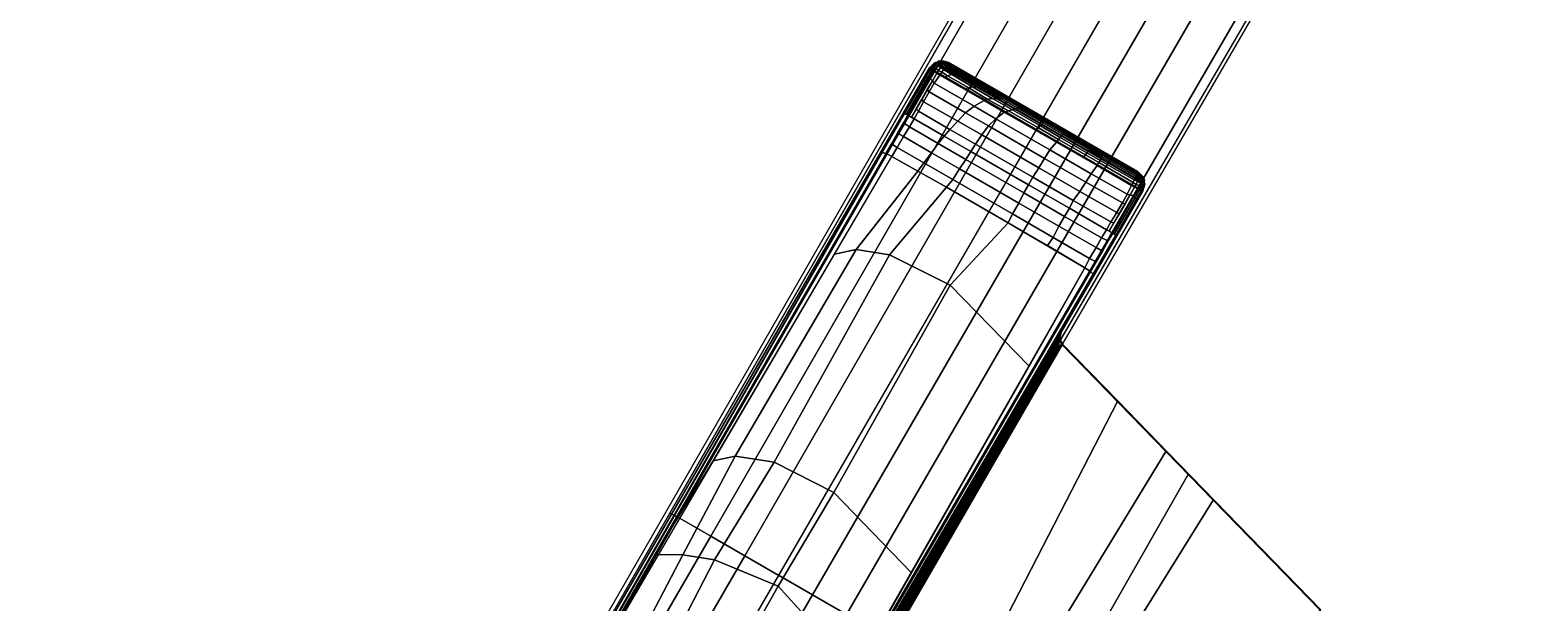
# Model space of a CAD drawing. Header units: inches. Extents: x -1507 to 39677, y -2256 to 26424.
# Drawn here: x 2717.25 to 2726.72, y 1592.14 to 1595.8 of the extents above; entities that cross this region are included whole.
import ezdxf

# ---------------------------------------------------------------- set-up
doc = ezdxf.new("R2010")
doc.units = ezdxf.units.IN
doc.layers.add('table leg', color=7, linetype='Continuous')
doc.layers.add('table top', color=7, linetype='Continuous')

msp = doc.modelspace()

# ---------------------------------------------------------------- linework, layer by layer
at = {"layer": 'table leg'}
for points, invisible_edges in [([(2719.8424, 1590.1723, 122.7413), (2721.3345, 1592.7124, 123.3749), (2724.2741, 1597.8359, 122.918), (2724.2661, 1597.8658, 122.2923)], 1), ([(2725.7147, 1597.0295, 122.2923), (2725.6848, 1597.0215, 122.918), (2722.7175, 1591.9139, 123.3749), (2721.2637, 1589.3517, 122.7413)], 4), ([(2719.862, 1590.1466, 123.5952), (2721.3345, 1592.7124, 123.3749), (2719.8424, 1590.1723, 122.7413), (2719.6114, 1589.704, 123.7173)], 6)]:
    msp.add_3dface(points, dxfattribs=dict(at, invisible_edges=invisible_edges))
for points in [[(2721.3345, 1592.7124, 123.3749), (2721.3847, 1592.6879, 123.4446), (2724.3311, 1597.808, 122.9894), (2724.2741, 1597.8359, 122.918)], [(2721.5952, 1592.5663, 123.484), (2724.5443, 1597.6849, 123.0233), (2724.3311, 1597.808, 122.9894), (2721.3847, 1592.6879, 123.4446)], [(2721.8119, 1592.4412, 123.5206), (2724.7584, 1597.5613, 123.0476), (2724.5443, 1597.6849, 123.0233), (2721.5952, 1592.5663, 123.484)], [(2724.9816, 1597.4324, 123.0699), (2724.7584, 1597.5613, 123.0476), (2721.8119, 1592.4412, 123.5206), (2722.0289, 1592.3159, 123.5417)], [(2722.0269, 1592.3171, 123.5417), (2722.244, 1592.1918, 123.5206), (2725.2048, 1597.3035, 123.0476), (2724.9816, 1597.4324, 123.0699)], [(2722.4606, 1592.0667, 123.484), (2725.4188, 1597.18, 123.0233), (2725.2048, 1597.3035, 123.0476), (2722.244, 1592.1918, 123.5206)], [(2722.6712, 1591.9451, 123.4446), (2725.6321, 1597.0568, 122.9894), (2725.4188, 1597.18, 123.0233), (2722.4606, 1592.0667, 123.484)], [(2725.6848, 1597.0215, 122.918), (2725.6321, 1597.0568, 122.9894), (2722.6712, 1591.9451, 123.4446), (2722.7175, 1591.9139, 123.3749)], [(2719.9294, 1590.1217, 123.6709), (2721.3847, 1592.6879, 123.4446), (2721.3345, 1592.7124, 123.3749), (2719.862, 1590.1466, 123.5952)], [(2720.1194, 1590.012, 123.7535), (2721.5952, 1592.5663, 123.484), (2721.3847, 1592.6879, 123.4446), (2719.9294, 1590.1217, 123.6709)], [(2720.336, 1589.887, 123.7902), (2721.8119, 1592.4412, 123.5206), (2721.5952, 1592.5663, 123.484), (2720.1194, 1590.012, 123.7535)], [(2722.0289, 1592.3159, 123.5417), (2721.8119, 1592.4412, 123.5206), (2720.336, 1589.887, 123.7902), (2720.5531, 1589.7616, 123.8113)], [(2720.5528, 1589.7618, 123.8113), (2720.7698, 1589.6365, 123.7902), (2722.244, 1592.1918, 123.5206), (2722.0269, 1592.3171, 123.5417)], [(2720.9864, 1589.5114, 123.7535), (2722.4606, 1592.0667, 123.484), (2722.244, 1592.1918, 123.5206), (2720.7698, 1589.6365, 123.7902)]]:
    msp.add_3dface(points, dxfattribs=at)
at = {"layer": 'table top', "invisible_edges": 15}
for points in [[(2713.6029, 1607.1943, 19.324), (2718.3857, 1607.1346, 19.324), (2718.3857, 1565.374, 19.324), (2713.6029, 1565.3143, 19.324)], [(2718.3819, 1565.374, 20.5), (2718.3829, 1607.1347, 20.5), (2713.6029, 1607.1943, 20.5), (2713.6029, 1565.3143, 20.5)], [(2723.166, 1565.5532, 20.5), (2723.1658, 1606.9554, 20.5), (2718.3829, 1607.1347, 20.5), (2718.3819, 1565.374, 20.5)], [(2718.3857, 1607.1346, 19.324), (2723.1653, 1606.9553, 19.324), (2723.1661, 1565.5532, 19.324), (2718.3835, 1565.374, 19.324)], [(2727.9401, 1565.8517, 19.324), (2723.1661, 1565.5532, 19.324), (2723.1653, 1606.9553, 19.324), (2727.9401, 1606.6569, 19.324)], [(2727.9401, 1565.8517, 20.5), (2727.9401, 1606.6569, 20.5), (2723.1658, 1606.9554, 20.5), (2723.166, 1565.5532, 20.5)]]:
    msp.add_3dface(points, dxfattribs=at)
at = {"layer": 'table top'}
for points in [[(2722.9898, 1595.5545, 147.1256), (2723.0207, 1595.5862, 147.1256), (2723.0242, 1595.5786, 146.7339), (2722.9874, 1595.5394, 146.8095)], [(2722.9926, 1595.5443, 146.6963), (2722.9874, 1595.5394, 146.8095), (2723.0242, 1595.5786, 146.7339), (2722.9926, 1595.5443, 146.6963)], [(2723.0207, 1595.5862, 147.1256), (2722.9898, 1595.5545, 147.1256), (2724.3494, 1594.7695, 147.1256), (2724.3615, 1594.8121, 147.1256)], [(2723.0029, 1595.5555, 146.7086), (2723.0309, 1595.5799, 146.6809), (2723.0234, 1595.5692, 146.6736), (2722.997, 1595.5492, 146.7016)], [(2723.0092, 1595.5624, 146.7161), (2723.0386, 1595.5899, 146.6912), (2723.0309, 1595.5799, 146.6809), (2723.0029, 1595.5555, 146.7086)], [(2723.0155, 1595.5693, 146.7236), (2723.0443, 1595.5967, 146.7011), (2723.0386, 1595.5899, 146.6912), (2723.0092, 1595.5624, 146.7161)], [(2723.0242, 1595.5786, 146.7339), (2723.0755, 1595.5914, 146.7041), (2723.0443, 1595.5967, 146.7011), (2723.0155, 1595.5693, 146.7236)], [(2723.0155, 1595.5693, 146.7236), (2723.0155, 1595.5693, 146.7236), (2723.0443, 1595.5967, 146.7011)], [(2724.3615, 1594.8121, 147.1256), (2724.3474, 1594.8629, 147.1256), (2723.0717, 1595.5994, 147.1256), (2723.0207, 1595.5862, 147.1256)], [(2723.0242, 1595.5786, 146.7339), (2723.0207, 1595.5862, 147.1256), (2723.0717, 1595.5994, 147.1256), (2723.0755, 1595.5914, 146.7041)], [(2723.0309, 1595.5799, 146.6809), (2723.0471, 1595.5797, 146.6592), (2723.0383, 1595.5675, 146.6489), (2723.0234, 1595.5692, 146.6736)], [(2723.0309, 1595.5803, 146.73), (2723.0242, 1595.5786, 146.7339), (2723.0481, 1595.5846, 146.72)], [(2723.0386, 1595.5899, 146.6912), (2723.0533, 1595.5874, 146.6688), (2723.0471, 1595.5797, 146.6592), (2723.0309, 1595.5799, 146.6809)], [(2723.0471, 1595.5797, 146.6592), (2723.0675, 1595.5679, 146.6461), (2723.0586, 1595.5558, 146.6358), (2723.0383, 1595.5675, 146.6489)], [(2723.0443, 1595.5967, 146.7011), (2723.0588, 1595.5936, 146.6798), (2723.0533, 1595.5874, 146.6688), (2723.0386, 1595.5899, 146.6912)], [(2723.0755, 1595.5914, 146.7041), (2723.0755, 1595.5914, 146.7041), (2723.0647, 1595.5992, 146.6948), (2723.0443, 1595.5967, 146.7011)], [(2723.0443, 1595.5967, 146.7011), (2723.0443, 1595.5967, 146.7011), (2723.0621, 1595.5969, 146.6875), (2723.0647, 1595.5992, 146.6948)], [(2723.0443, 1595.5967, 146.7011), (2723.0443, 1595.5967, 146.7011), (2723.0588, 1595.5936, 146.6798), (2723.0621, 1595.5969, 146.6875)], [(2723.0533, 1595.5874, 146.6688), (2723.0737, 1595.5756, 146.6557), (2723.0675, 1595.5679, 146.6461), (2723.0471, 1595.5797, 146.6592)], [(2723.0588, 1595.5936, 146.6798), (2723.0792, 1595.5818, 146.6667), (2723.0737, 1595.5756, 146.6557), (2723.0533, 1595.5874, 146.6688)], [(2723.0621, 1595.5969, 146.6875), (2723.0824, 1595.5851, 146.6744), (2723.0792, 1595.5818, 146.6667), (2723.0588, 1595.5936, 146.6798)], [(2723.085, 1595.5872, 146.6819), (2723.0824, 1595.5851, 146.6744), (2723.0621, 1595.5969, 146.6875), (2723.0632, 1595.5978, 146.6905)], [(2723.0647, 1595.5992, 146.6948), (2723.0877, 1595.5893, 146.6904), (2723.085, 1595.5872, 146.6819), (2723.0632, 1595.5978, 146.6905)], [(2723.0877, 1595.5893, 146.6904), (2723.0647, 1595.5992, 146.6948), (2723.0755, 1595.5914, 146.7041), (2723.0941, 1595.5914, 146.7041)], [(2723.0737, 1595.5756, 146.6557), (2723.0945, 1595.5643, 146.6437), (2723.0883, 1595.5566, 146.634), (2723.0675, 1595.5679, 146.6461)], [(2723.0918, 1595.5935, 147.1256), (2723.0941, 1595.5914, 146.7041), (2723.0755, 1595.5914, 146.7041), (2723.0717, 1595.5994, 147.1256)], [(2724.3474, 1594.8629, 147.1256), (2724.3165, 1594.8924, 147.1256), (2723.1127, 1595.5874, 147.1256), (2723.0717, 1595.5994, 147.1256)], [(2723.0792, 1595.5818, 146.6667), (2723.1, 1595.5706, 146.6547), (2723.0945, 1595.5643, 146.6437), (2723.0737, 1595.5756, 146.6557)], [(2723.0824, 1595.5851, 146.6744), (2723.1046, 1595.5749, 146.666), (2723.1, 1595.5706, 146.6547), (2723.0792, 1595.5818, 146.6667)], [(2723.085, 1595.5872, 146.6819), (2723.1074, 1595.5771, 146.6748), (2723.1046, 1595.5749, 146.666), (2723.0824, 1595.5851, 146.6744)], [(2723.0877, 1595.5893, 146.6904), (2723.1104, 1595.5787, 146.6868), (2723.1074, 1595.5771, 146.6748), (2723.085, 1595.5872, 146.6819)], [(2723.0941, 1595.5914, 146.7041), (2723.1128, 1595.5788, 146.7001), (2723.1104, 1595.5787, 146.6868), (2723.0877, 1595.5893, 146.6904)], [(2723.0941, 1595.5914, 146.7041), (2723.0918, 1595.5935, 147.1256), (2723.1127, 1595.5874, 147.1256), (2723.1128, 1595.5788, 146.7001)], [(2723.2177, 1595.5085, 146.6477), (2723.2056, 1595.5081, 146.6375), (2723.1, 1595.5706, 146.6547), (2723.1046, 1595.5749, 146.666)], [(2723.2215, 1595.5104, 146.6564), (2723.2177, 1595.5085, 146.6477), (2723.1046, 1595.5749, 146.666), (2723.1074, 1595.5771, 146.6748)], [(2723.229, 1595.5098, 146.6682), (2723.2215, 1595.5104, 146.6564), (2723.1074, 1595.5771, 146.6748), (2723.1104, 1595.5787, 146.6868)], [(2723.2275, 1595.5122, 146.682), (2723.229, 1595.5098, 146.6682), (2723.1104, 1595.5787, 146.6868), (2723.1128, 1595.5788, 146.7001)], [(2724.3165, 1594.8924, 147.1256), (2724.309, 1594.8882, 146.7001), (2723.1128, 1595.5788, 146.7001), (2723.1127, 1595.5874, 147.1256)], [(2723.1128, 1595.5788, 146.7001), (2723.2261, 1595.5134, 146.7001), (2723.2275, 1595.5122, 146.682), (2723.1128, 1595.5788, 146.7001)], [(2722.9898, 1595.5545, 147.1256), (2718.9491, 1588.5559, 147.1256), (2720.3088, 1587.7709, 147.1256), (2724.3494, 1594.7695, 147.1256)], [(2719.3601, 1589.2678, 147.1256), (2722.9898, 1595.5545, 147.1256), (2722.9874, 1595.5394, 146.8095), (2719.5775, 1589.5871, 146.3069)], [(2722.8168, 1595.2415, 146.7844), (2722.9586, 1595.4891, 146.8053), (2722.9629, 1595.4927, 146.6911), (2722.8306, 1595.2638, 146.693)], [(2722.8306, 1595.2638, 146.693), (2722.9629, 1595.4927, 146.6911), (2722.9762, 1595.4902, 146.6606), (2722.8418, 1595.2576, 146.6622)], [(2722.8418, 1595.2576, 146.6622), (2722.9762, 1595.4902, 146.6606), (2722.9887, 1595.4903, 146.6349), (2722.8513, 1595.2523, 146.6362)], [(2722.8513, 1595.2523, 146.6362), (2722.9887, 1595.4903, 146.6349), (2723.0076, 1595.4708, 146.6208), (2722.8739, 1595.2392, 146.6225)], [(2722.9586, 1595.4891, 146.8053), (2722.9874, 1595.5394, 146.8095), (2722.9926, 1595.5443, 146.6963), (2722.9629, 1595.4927, 146.6911)], [(2722.9629, 1595.4927, 146.6911), (2722.9926, 1595.5443, 146.6963), (2723.0033, 1595.5375, 146.6654), (2722.9762, 1595.4902, 146.6606)], [(2722.9762, 1595.4902, 146.6606), (2723.0033, 1595.5375, 146.6654), (2723.0148, 1595.5361, 146.6389), (2722.9887, 1595.4903, 146.6349)], [(2722.9887, 1595.4903, 146.6349), (2723.0148, 1595.5361, 146.6389), (2723.0358, 1595.5198, 146.6258), (2723.0076, 1595.4708, 146.6208)], [(2722.997, 1595.5492, 146.7016), (2723.0137, 1595.5545, 146.6677), (2723.0033, 1595.5375, 146.6654), (2722.9926, 1595.5443, 146.6963)], [(2723.0234, 1595.5692, 146.6736), (2723.0234, 1595.5692, 146.6736), (2723.0137, 1595.5545, 146.6677), (2722.997, 1595.5492, 146.7016)], [(2723.0033, 1595.5375, 146.6654), (2723.0137, 1595.5545, 146.6677), (2723.0262, 1595.5548, 146.6417), (2723.0148, 1595.5361, 146.6389)], [(2723.0033, 1595.5375, 146.6654), (2723.0033, 1595.5375, 146.6654), (2723.0148, 1595.5361, 146.6389)], [(2723.0076, 1595.4708, 146.6208), (2723.0358, 1595.5198, 146.6258), (2723.0561, 1595.508, 146.6127), (2723.0195, 1595.4554, 146.6133)], [(2723.0234, 1595.5692, 146.6736), (2723.0383, 1595.5675, 146.6489), (2723.0262, 1595.5548, 146.6417), (2723.0137, 1595.5545, 146.6677)], [(2723.0262, 1595.5548, 146.6417), (2723.0466, 1595.5375, 146.6282), (2723.0358, 1595.5198, 146.6258), (2723.0148, 1595.5361, 146.6389)], [(2723.0195, 1595.4554, 146.6133), (2723.0561, 1595.508, 146.6127), (2723.3371, 1595.3463, 146.5753), (2723.2745, 1595.3087, 146.5798)], [(2723.0383, 1595.5675, 146.6489), (2723.0586, 1595.5558, 146.6358), (2723.0466, 1595.5375, 146.6282), (2723.0262, 1595.5548, 146.6417)], [(2723.0466, 1595.5375, 146.6282), (2723.0676, 1595.5267, 146.6154), (2723.0561, 1595.508, 146.6127), (2723.0358, 1595.5198, 146.6258)], [(2723.0586, 1595.5558, 146.6358), (2723.0794, 1595.5445, 146.6238), (2723.0676, 1595.5267, 146.6154), (2723.0466, 1595.5375, 146.6282)], [(2723.1033, 1595.5023, 146.6096), (2723.0822, 1595.493, 146.6092), (2723.0561, 1595.508, 146.6127), (2723.0676, 1595.5267, 146.6154)], [(2723.0675, 1595.5679, 146.6461), (2723.0883, 1595.5566, 146.634), (2723.0794, 1595.5445, 146.6238), (2723.0586, 1595.5558, 146.6358)], [(2723.1315, 1595.5125, 146.6155), (2723.1033, 1595.5023, 146.6096), (2723.0676, 1595.5267, 146.6154), (2723.0794, 1595.5445, 146.6238)], [(2723.1669, 1595.509, 146.6212), (2723.1315, 1595.5125, 146.6155), (2723.0794, 1595.5445, 146.6238), (2723.0883, 1595.5566, 146.634)], [(2723.2395, 1595.4275, 146.5937), (2723.2076, 1595.4208, 146.5925), (2723.0822, 1595.493, 146.6092), (2723.1033, 1595.5023, 146.6096)], [(2723.1911, 1595.5065, 146.6279), (2723.1669, 1595.509, 146.6212), (2723.0883, 1595.5566, 146.634), (2723.0945, 1595.5643, 146.6437)], [(2723.2056, 1595.5081, 146.6375), (2723.1911, 1595.5065, 146.6279), (2723.0945, 1595.5643, 146.6437), (2723.1, 1595.5706, 146.6547)], [(2723.2639, 1595.4334, 146.5969), (2723.2395, 1595.4275, 146.5937), (2723.1033, 1595.5023, 146.6096), (2723.1315, 1595.5125, 146.6155)], [(2723.3003, 1595.4301, 146.603), (2723.2639, 1595.4334, 146.5969), (2723.1315, 1595.5125, 146.6155), (2723.1669, 1595.509, 146.6212)], [(2723.3253, 1595.4278, 146.6103), (2723.3003, 1595.4301, 146.603), (2723.1669, 1595.509, 146.6212), (2723.1911, 1595.5065, 146.6279)], [(2723.3416, 1595.4288, 146.6202), (2723.3253, 1595.4278, 146.6103), (2723.1911, 1595.5065, 146.6279), (2723.2056, 1595.5081, 146.6375)], [(2723.3536, 1595.4294, 146.6307), (2723.3416, 1595.4288, 146.6202), (2723.2056, 1595.5081, 146.6375), (2723.2177, 1595.5085, 146.6477)], [(2723.359, 1595.4306, 146.6394), (2723.3536, 1595.4294, 146.6307), (2723.2177, 1595.5085, 146.6477), (2723.2215, 1595.5104, 146.6564)], [(2723.3669, 1595.4298, 146.6517), (2723.359, 1595.4306, 146.6394), (2723.2215, 1595.5104, 146.6564), (2723.229, 1595.5098, 146.6682)], [(2723.2261, 1595.5134, 146.7001), (2723.3693, 1595.4307, 146.7001), (2723.3747, 1595.4269, 146.6646), (2723.2275, 1595.5122, 146.682)], [(2723.3747, 1595.4269, 146.6646), (2723.3669, 1595.4298, 146.6517), (2723.229, 1595.5098, 146.6682), (2723.2275, 1595.5122, 146.682)], [(2722.9399, 1595.3537, 146.6217), (2722.9754, 1595.4151, 146.6212), (2722.9868, 1595.4012, 146.6132), (2722.9518, 1595.3381, 146.6127)], [(2722.9518, 1595.3381, 146.6127), (2722.9868, 1595.4012, 146.6132), (2723.2194, 1595.2667, 146.5822), (2723.1691, 1595.2147, 146.5835)], [(2722.9754, 1595.4151, 146.6212), (2723.0076, 1595.4708, 146.6208), (2723.0195, 1595.4554, 146.6133), (2722.9868, 1595.4012, 146.6132)], [(2722.9868, 1595.4012, 146.6132), (2723.0195, 1595.4554, 146.6133), (2723.2745, 1595.3087, 146.5798), (2723.2194, 1595.2667, 146.5822)], [(2723.3568, 1595.3549, 146.5795), (2723.3371, 1595.3463, 146.5753), (2723.2076, 1595.4208, 146.5925), (2723.2395, 1595.4275, 146.5937)], [(2723.3919, 1595.3588, 146.5833), (2723.3568, 1595.3549, 146.5795), (2723.2395, 1595.4275, 146.5937), (2723.2639, 1595.4334, 146.5969)], [(2723.428, 1595.356, 146.5905), (2723.3919, 1595.3588, 146.5833), (2723.2639, 1595.4334, 146.5969), (2723.3003, 1595.4301, 146.603)], [(2723.4448, 1595.3585, 146.5993), (2723.428, 1595.356, 146.5905), (2723.3003, 1595.4301, 146.603), (2723.3253, 1595.4278, 146.6103)], [(2723.4574, 1595.3617, 146.6099), (2723.4448, 1595.3585, 146.5993), (2723.3253, 1595.4278, 146.6103), (2723.3416, 1595.4288, 146.6202)], [(2723.466, 1595.3643, 146.6212), (2723.4574, 1595.3617, 146.6099), (2723.3416, 1595.4288, 146.6202), (2723.3536, 1595.4294, 146.6307)], [(2723.4711, 1595.3657, 146.6301), (2723.466, 1595.3643, 146.6212), (2723.3536, 1595.4294, 146.6307), (2723.359, 1595.4306, 146.6394)], [(2723.4786, 1595.3652, 146.6426), (2723.4711, 1595.3657, 146.6301), (2723.359, 1595.4306, 146.6394), (2723.3669, 1595.4298, 146.6517)], [(2723.4816, 1595.365, 146.6561), (2723.4786, 1595.3652, 146.6426), (2723.3669, 1595.4298, 146.6517), (2723.3747, 1595.4269, 146.6646)], [(2723.3693, 1595.4307, 146.7001), (2723.4876, 1595.3624, 146.7001), (2723.4816, 1595.365, 146.6561), (2723.3747, 1595.4269, 146.6646)], [(2722.8739, 1595.2392, 146.6225), (2722.9045, 1595.2923, 146.6221), (2722.9187, 1595.2772, 146.6122), (2722.8914, 1595.2291, 146.6119)], [(2722.9045, 1595.2923, 146.6221), (2722.9399, 1595.3537, 146.6217), (2722.9518, 1595.3381, 146.6127), (2722.9187, 1595.2772, 146.6122)], [(2722.9187, 1595.2772, 146.6122), (2722.9518, 1595.3381, 146.6127), (2723.1691, 1595.2147, 146.5835), (2723.1185, 1595.1613, 146.5845)], [(2723.2194, 1595.2667, 146.5822), (2723.2745, 1595.3087, 146.5798), (2723.4125, 1595.2292, 146.568), (2723.3644, 1595.1831, 146.5688)], [(2723.2745, 1595.3087, 146.5798), (2723.3371, 1595.3463, 146.5753), (2723.4661, 1595.272, 146.5656), (2723.4125, 1595.2292, 146.568)], [(2723.4933, 1595.2797, 146.5703), (2723.4661, 1595.272, 146.5656), (2723.3371, 1595.3463, 146.5753), (2723.3568, 1595.3549, 146.5795)], [(2723.5176, 1595.2861, 146.5746), (2723.4933, 1595.2797, 146.5703), (2723.3568, 1595.3549, 146.5795), (2723.3919, 1595.3588, 146.5833)], [(2723.5376, 1595.2925, 146.5836), (2723.5176, 1595.2861, 146.5746), (2723.3919, 1595.3588, 146.5833), (2723.428, 1595.356, 146.5905)], [(2723.5487, 1595.2984, 146.593), (2723.5376, 1595.2925, 146.5836), (2723.428, 1595.356, 146.5905), (2723.4448, 1595.3585, 146.5993)], [(2723.5601, 1595.3023, 146.6043), (2723.5487, 1595.2984, 146.593), (2723.4448, 1595.3585, 146.5993), (2723.4574, 1595.3617, 146.6099)], [(2723.5688, 1595.3049, 146.6158), (2723.5601, 1595.3023, 146.6043), (2723.4574, 1595.3617, 146.6099), (2723.466, 1595.3643, 146.6212)], [(2723.574, 1595.3062, 146.6248), (2723.5688, 1595.3049, 146.6158), (2723.466, 1595.3643, 146.6212), (2723.4711, 1595.3657, 146.6301)], [(2723.5786, 1595.3073, 146.6376), (2723.574, 1595.3062, 146.6248), (2723.4711, 1595.3657, 146.6301), (2723.4786, 1595.3652, 146.6426)], [(2723.5817, 1595.3071, 146.6512), (2723.5786, 1595.3073, 146.6376), (2723.4786, 1595.3652, 146.6426), (2723.4816, 1595.365, 146.6561)], [(2723.4876, 1595.3624, 146.7001), (2723.5894, 1595.3036, 146.7001), (2723.5817, 1595.3071, 146.6512), (2723.4816, 1595.365, 146.6561)], [(2723.5376, 1595.2925, 146.5836), (2723.7061, 1595.1952, 146.5805), (2723.6959, 1595.1831, 146.5709), (2723.5176, 1595.2861, 146.5746)], [(2723.5487, 1595.2984, 146.593), (2723.7128, 1595.2036, 146.5902), (2723.7061, 1595.1952, 146.5805), (2723.5376, 1595.2925, 146.5836)], [(2723.5601, 1595.3023, 146.6043), (2723.7179, 1595.2111, 146.6015), (2723.7128, 1595.2036, 146.5902), (2723.5487, 1595.2984, 146.593)], [(2723.5688, 1595.3049, 146.6158), (2723.7214, 1595.2167, 146.6133), (2723.7179, 1595.2111, 146.6015), (2723.5601, 1595.3023, 146.6043)], [(2723.574, 1595.3062, 146.6248), (2723.7234, 1595.2198, 146.6225), (2723.7214, 1595.2167, 146.6133), (2723.5688, 1595.3049, 146.6158)], [(2723.5786, 1595.3073, 146.6376), (2723.7247, 1595.223, 146.6355), (2723.7234, 1595.2198, 146.6225), (2723.574, 1595.3062, 146.6248)], [(2723.5817, 1595.3071, 146.6512), (2723.724, 1595.2249, 146.6493), (2723.7247, 1595.223, 146.6355), (2723.5786, 1595.3073, 146.6376)], [(2723.5894, 1595.3036, 146.7001), (2723.7206, 1595.2279, 146.7001), (2723.724, 1595.2249, 146.6493), (2723.5817, 1595.3071, 146.6512)], [(2722.6706, 1594.9863, 146.7628), (2722.8168, 1595.2415, 146.7844), (2722.8306, 1595.2638, 146.693), (2722.6871, 1595.0146, 146.6766)], [(2722.6871, 1595.0146, 146.6766), (2722.8306, 1595.2638, 146.693), (2722.8513, 1595.2523, 146.6362), (2722.7106, 1595.0076, 146.6206)], [(2722.7857, 1595.1383, 146.629), (2722.8232, 1595.2034, 146.6331), (2722.861, 1595.1776, 146.6112), (2722.8244, 1595.1157, 146.6087)], [(2722.8232, 1595.2034, 146.6331), (2722.8513, 1595.2523, 146.6362), (2722.8914, 1595.2291, 146.6119), (2722.861, 1595.1776, 146.6112)], [(2723.045, 1595.0714, 146.5824), (2722.861, 1595.1776, 146.6112), (2722.8914, 1595.2291, 146.6119), (2723.0828, 1595.1186, 146.5821)], [(2722.8914, 1595.2291, 146.6119), (2722.9187, 1595.2772, 146.6122), (2723.1185, 1595.1613, 146.5845), (2723.0828, 1595.1186, 146.5821)], [(2723.1185, 1595.1613, 146.5845), (2723.1691, 1595.2147, 146.5835), (2723.3228, 1595.1262, 146.5688), (2723.2832, 1595.0664, 146.5687)], [(2723.1691, 1595.2147, 146.5835), (2723.2194, 1595.2667, 146.5822), (2723.3644, 1595.1831, 146.5688), (2723.3228, 1595.1262, 146.5688)], [(2723.3644, 1595.1831, 146.5688), (2723.4125, 1595.2292, 146.568), (2723.756, 1595.0309, 146.5634), (2723.7233, 1594.976, 146.5643)], [(2723.4125, 1595.2292, 146.568), (2723.4661, 1595.272, 146.5656), (2723.7979, 1595.0804, 146.5627), (2723.756, 1595.0309, 146.5634)], [(2723.4933, 1595.2797, 146.5703), (2723.6838, 1595.1711, 146.5657), (2723.6692, 1595.1547, 146.5638), (2723.4661, 1595.272, 146.5656)], [(2723.5176, 1595.2861, 146.5746), (2723.6959, 1595.1831, 146.5709), (2723.6838, 1595.1711, 146.5657), (2723.4933, 1595.2797, 146.5703)], [(2723.832, 1595.1225, 146.5831), (2723.8228, 1595.1098, 146.5734), (2723.6959, 1595.1831, 146.5709), (2723.7061, 1595.1952, 146.5805)], [(2723.8386, 1595.131, 146.5929), (2723.832, 1595.1225, 146.5831), (2723.7061, 1595.1952, 146.5805), (2723.7128, 1595.2036, 146.5902)], [(2723.8432, 1595.1389, 146.6044), (2723.8386, 1595.131, 146.5929), (2723.7128, 1595.2036, 146.5902), (2723.7179, 1595.2111, 146.6015)], [(2723.846, 1595.1449, 146.6159), (2723.8432, 1595.1389, 146.6044), (2723.7179, 1595.2111, 146.6015), (2723.7214, 1595.2167, 146.6133)], [(2723.7206, 1595.2279, 146.7001), (2723.8445, 1595.1563, 146.7001), (2723.8477, 1595.1535, 146.6519), (2723.724, 1595.2249, 146.6493)], [(2723.8474, 1595.1483, 146.625), (2723.846, 1595.1449, 146.6159), (2723.7214, 1595.2167, 146.6133), (2723.7234, 1595.2198, 146.6225)], [(2723.8479, 1595.1519, 146.6381), (2723.8474, 1595.1483, 146.625), (2723.7234, 1595.2198, 146.6225), (2723.7247, 1595.223, 146.6355)], [(2723.8477, 1595.1535, 146.6519), (2723.8479, 1595.1519, 146.6381), (2723.7247, 1595.223, 146.6355), (2723.724, 1595.2249, 146.6493)], [(2722.7462, 1595.0695, 146.6246), (2722.7857, 1595.1383, 146.629), (2722.8244, 1595.1157, 146.6087), (2722.7835, 1595.0463, 146.6038)], [(2722.9523, 1594.9489, 146.5769), (2722.7835, 1595.0463, 146.6038), (2722.8244, 1595.1157, 146.6087), (2723.0024, 1595.0129, 146.5802)], [(2723.0024, 1595.0129, 146.5802), (2722.8244, 1595.1157, 146.6087), (2722.861, 1595.1776, 146.6112), (2723.045, 1595.0714, 146.5824)], [(2723.2203, 1594.9701, 146.5645), (2723.045, 1595.0714, 146.5824), (2723.0828, 1595.1186, 146.5821), (2723.2531, 1595.0203, 146.5642)], [(2723.0828, 1595.1186, 146.5821), (2723.1185, 1595.1613, 146.5845), (2723.2832, 1595.0664, 146.5687), (2723.2531, 1595.0203, 146.5642)], [(2723.2832, 1595.0664, 146.5687), (2723.3228, 1595.1262, 146.5688), (2723.6854, 1594.9169, 146.5641), (2723.6475, 1594.8562, 146.5633)], [(2723.3228, 1595.1262, 146.5688), (2723.3644, 1595.1831, 146.5688), (2723.7233, 1594.976, 146.5643), (2723.6854, 1594.9169, 146.5641)], [(2723.8123, 1595.0973, 146.5682), (2723.7979, 1595.0804, 146.5627), (2723.6692, 1595.1547, 146.5638), (2723.6838, 1595.1711, 146.5657)], [(2723.8228, 1595.1098, 146.5734), (2723.8123, 1595.0973, 146.5682), (2723.6838, 1595.1711, 146.5657), (2723.6959, 1595.1831, 146.5709)], [(2723.9927, 1595.012, 146.5835), (2723.9832, 1594.9985, 146.5783), (2723.8123, 1595.0973, 146.5682), (2723.8228, 1595.1098, 146.5734)], [(2724.0028, 1595.0241, 146.5936), (2723.9927, 1595.012, 146.5835), (2723.8228, 1595.1098, 146.5734), (2723.832, 1595.1225, 146.5831)], [(2724.0098, 1595.0324, 146.6034), (2724.0028, 1595.0241, 146.5936), (2723.832, 1595.1225, 146.5831), (2723.8386, 1595.131, 146.5929)], [(2724.0149, 1595.04, 146.615), (2724.0098, 1595.0324, 146.6034), (2723.8386, 1595.131, 146.5929), (2723.8432, 1595.1389, 146.6044)], [(2724.0179, 1595.0459, 146.6267), (2724.0149, 1595.04, 146.615), (2723.8432, 1595.1389, 146.6044), (2723.846, 1595.1449, 146.6159)], [(2723.8445, 1595.1563, 146.7001), (2724.0153, 1595.0577, 146.7001), (2724.0187, 1595.055, 146.6626), (2723.8477, 1595.1535, 146.6519)], [(2724.0191, 1595.0494, 146.6358), (2724.0179, 1595.0459, 146.6267), (2723.846, 1595.1449, 146.6159), (2723.8474, 1595.1483, 146.625)], [(2724.02, 1595.0527, 146.6489), (2724.0191, 1595.0494, 146.6358), (2723.8474, 1595.1483, 146.625), (2723.8479, 1595.1519, 146.6381)], [(2724.0187, 1595.055, 146.6626), (2724.02, 1595.0527, 146.6489), (2723.8479, 1595.1519, 146.6381), (2723.8477, 1595.1535, 146.6519)], [(2719.5775, 1589.5871, 146.3069), (2722.6706, 1594.9863, 146.7628), (2722.6871, 1595.0146, 146.6766), (2719.642, 1589.6817, 146.0644)], [(2722.6871, 1595.0146, 146.6766), (2722.7106, 1595.0076, 146.6206), (2719.649, 1589.6921, 146.0377), (2719.642, 1589.6817, 146.0644)], [(2719.649, 1589.6921, 146.0377), (2719.6553, 1589.7013, 146.0141), (2722.7491, 1594.9878, 146.5981), (2722.7106, 1595.0076, 146.6206)], [(2722.7106, 1595.0076, 146.6206), (2722.7462, 1595.0695, 146.6246), (2722.7835, 1595.0463, 146.6038), (2722.7491, 1594.9878, 146.5981)], [(2722.9156, 1594.8949, 146.5684), (2722.7491, 1594.9878, 146.5981), (2722.7835, 1595.0463, 146.6038), (2722.9523, 1594.9489, 146.5769)], [(2723.1376, 1594.8419, 146.558), (2722.9523, 1594.9489, 146.5769), (2723.0024, 1595.0129, 146.5802), (2723.1812, 1594.9097, 146.5626)], [(2723.1812, 1594.9097, 146.5626), (2723.0024, 1595.0129, 146.5802), (2723.045, 1595.0714, 146.5824), (2723.2203, 1594.9701, 146.5645)], [(2723.5896, 1594.757, 146.5548), (2723.2203, 1594.9701, 146.5645), (2723.2531, 1595.0203, 146.5642), (2723.6211, 1594.8078, 146.5554)], [(2723.2531, 1595.0203, 146.5642), (2723.2832, 1595.0664, 146.5687), (2723.6475, 1594.8562, 146.5633), (2723.6211, 1594.8078, 146.5554)], [(2723.7233, 1594.976, 146.5643), (2723.756, 1595.0309, 146.5634), (2724.0194, 1594.8788, 146.5828), (2723.9861, 1594.8245, 146.5836)], [(2723.756, 1595.0309, 146.5634), (2723.7979, 1595.0804, 146.5627), (2724.0571, 1594.9313, 146.5836), (2724.0194, 1594.8788, 146.5828)], [(2723.9832, 1594.9985, 146.5783), (2723.9698, 1594.9816, 146.5765), (2723.7979, 1595.0804, 146.5627), (2723.8123, 1595.0973, 146.5682)], [(2724.0766, 1594.9637, 146.5923), (2724.0687, 1594.9497, 146.5873), (2723.9832, 1594.9985, 146.5783), (2723.9927, 1595.012, 146.5835)], [(2724.0836, 1594.9777, 146.6022), (2724.0766, 1594.9637, 146.5923), (2723.9927, 1595.012, 146.5835), (2724.0028, 1595.0241, 146.5936)], [(2724.0888, 1594.9869, 146.612), (2724.0836, 1594.9777, 146.6022), (2724.0028, 1595.0241, 146.5936), (2724.0098, 1595.0324, 146.6034)], [(2724.0932, 1594.995, 146.6236), (2724.0888, 1594.9869, 146.612), (2724.0098, 1595.0324, 146.6034), (2724.0149, 1595.04, 146.615)], [(2724.0969, 1595.0018, 146.6345), (2724.0932, 1594.995, 146.6236), (2724.0149, 1595.04, 146.615), (2724.0179, 1595.0459, 146.6267)], [(2724.0153, 1595.0577, 146.7001), (2724.0949, 1595.0118, 146.7001), (2724.0977, 1595.0096, 146.6712), (2724.0187, 1595.055, 146.6626)], [(2724.0983, 1595.0038, 146.6445), (2724.0969, 1595.0018, 146.6345), (2724.0179, 1595.0459, 146.6267), (2724.0191, 1595.0494, 146.6358)], [(2724.0977, 1595.0096, 146.6712), (2724.0989, 1595.0074, 146.6575), (2724.02, 1595.0527, 146.6489), (2724.0187, 1595.055, 146.6626)], [(2724.0989, 1595.0074, 146.6575), (2724.0983, 1595.0038, 146.6445), (2724.0191, 1595.0494, 146.6358), (2724.02, 1595.0527, 146.6489)], [(2724.0949, 1595.0118, 146.7001), (2724.0949, 1595.0118, 146.7001), (2724.309, 1594.8882, 146.7001), (2724.0977, 1595.0096, 146.6712)], [(2724.309, 1594.8882, 146.7001), (2724.3102, 1594.886, 146.6863), (2724.0989, 1595.0074, 146.6575), (2724.0977, 1595.0096, 146.6712)], [(2724.3102, 1594.886, 146.6863), (2724.3102, 1594.8821, 146.6732), (2724.0983, 1595.0038, 146.6445), (2724.0989, 1595.0074, 146.6575)], [(2722.3838, 1594.3662, 146.5286), (2722.7491, 1594.9878, 146.5981), (2722.9156, 1594.8949, 146.5684), (2722.5211, 1594.3946, 146.4624)], [(2723.0969, 1594.7926, 146.5467), (2722.9156, 1594.8949, 146.5684), (2722.9523, 1594.9489, 146.5769), (2723.1376, 1594.8419, 146.558)], [(2723.5594, 1594.6914, 146.5528), (2723.1812, 1594.9097, 146.5626), (2723.2203, 1594.9701, 146.5645), (2723.5896, 1594.757, 146.5548)], [(2723.6475, 1594.8562, 146.5633), (2723.6854, 1594.9169, 146.5641), (2723.9482, 1594.7653, 146.5833), (2723.9053, 1594.7073, 146.5818)], [(2723.6854, 1594.9169, 146.5641), (2723.7233, 1594.976, 146.5643), (2723.9861, 1594.8245, 146.5836), (2723.9482, 1594.7653, 146.5833)], [(2724.0687, 1594.9497, 146.5873), (2724.0571, 1594.9313, 146.5836), (2723.9698, 1594.9816, 146.5765), (2723.9832, 1594.9985, 146.5783)], [(2724.2496, 1594.7473, 146.6133), (2724.0194, 1594.8788, 146.5828), (2724.0571, 1594.9313, 146.5836), (2724.276, 1594.8037, 146.6127)], [(2724.2864, 1594.8229, 146.6154), (2724.276, 1594.8037, 146.6127), (2724.0571, 1594.9313, 146.5836), (2724.0687, 1594.9497, 146.5873)], [(2724.2943, 1594.8386, 146.6218), (2724.2864, 1594.8229, 146.6154), (2724.0687, 1594.9497, 146.5873), (2724.0766, 1594.9637, 146.5923)], [(2724.3008, 1594.8529, 146.6314), (2724.2943, 1594.8386, 146.6218), (2724.0766, 1594.9637, 146.5923), (2724.0836, 1594.9777, 146.6022)], [(2724.3048, 1594.8628, 146.6411), (2724.3008, 1594.8529, 146.6314), (2724.0836, 1594.9777, 146.6022), (2724.0888, 1594.9869, 146.612)], [(2724.3078, 1594.8716, 146.6524), (2724.3048, 1594.8628, 146.6411), (2724.0888, 1594.9869, 146.612), (2724.0932, 1594.995, 146.6236)], [(2724.3095, 1594.8782, 146.664), (2724.3078, 1594.8716, 146.6524), (2724.0932, 1594.995, 146.6236), (2724.0969, 1595.0018, 146.6345)], [(2724.3102, 1594.8821, 146.6732), (2724.3095, 1594.8782, 146.664), (2724.0969, 1595.0018, 146.6345), (2724.0983, 1595.0038, 146.6445)], [(2722.5211, 1594.3946, 146.4624), (2722.9156, 1594.8949, 146.5684), (2723.0969, 1594.7926, 146.5467), (2722.7353, 1594.3603, 146.4076)], [(2723.491, 1594.5661, 146.5371), (2723.0969, 1594.7926, 146.5467), (2723.1376, 1594.8419, 146.558), (2723.5188, 1594.6218, 146.5511)], [(2723.5188, 1594.6218, 146.5511), (2723.1376, 1594.8419, 146.558), (2723.1812, 1594.9097, 146.5626), (2723.5594, 1594.6914, 146.5528)], [(2723.6211, 1594.8078, 146.5554), (2723.6475, 1594.8562, 146.5633), (2723.9053, 1594.7073, 146.5818), (2723.8806, 1594.658, 146.5759)], [(2724.1833, 1594.6321, 146.6128), (2723.9482, 1594.7653, 146.5833), (2723.9861, 1594.8245, 146.5836), (2724.2196, 1594.6926, 146.6132)], [(2724.2196, 1594.6926, 146.6132), (2723.9861, 1594.8245, 146.5836), (2724.0194, 1594.8788, 146.5828), (2724.2496, 1594.7473, 146.6133)], [(2724.2864, 1594.8229, 146.6154), (2724.3063, 1594.8102, 146.6282), (2724.2964, 1594.792, 146.6258), (2724.276, 1594.8037, 146.6127)], [(2724.2959, 1594.8421, 146.6238), (2724.3161, 1594.8297, 146.6358), (2724.3063, 1594.8102, 146.6282), (2724.2864, 1594.8229, 146.6154)], [(2724.302, 1594.8559, 146.634), (2724.3222, 1594.8435, 146.6461), (2724.3161, 1594.8297, 146.6358), (2724.2959, 1594.8421, 146.6238)], [(2724.3056, 1594.8651, 146.6437), (2724.3258, 1594.8527, 146.6557), (2724.3222, 1594.8435, 146.6461), (2724.302, 1594.8559, 146.634)], [(2724.3082, 1594.873, 146.6547), (2724.3284, 1594.8606, 146.6667), (2724.3258, 1594.8527, 146.6557), (2724.3056, 1594.8651, 146.6437)], [(2724.3161, 1594.8297, 146.6358), (2724.3365, 1594.818, 146.6489), (2724.3315, 1594.8012, 146.6417), (2724.3063, 1594.8102, 146.6282)], [(2724.3097, 1594.8791, 146.666), (2724.3082, 1594.873, 146.6547), (2724.3284, 1594.8606, 146.6667), (2724.3296, 1594.865, 146.6744)], [(2724.3097, 1594.8791, 146.666), (2724.3296, 1594.865, 146.6744), (2724.3284, 1594.8606, 146.6667), (2724.3082, 1594.873, 146.6547)], [(2724.3323, 1594.8773, 147.1256), (2724.3293, 1594.8783, 146.7041), (2724.309, 1594.8882, 146.7001), (2724.3165, 1594.8924, 147.1256)], [(2724.309, 1594.8882, 146.7001), (2724.3293, 1594.8783, 146.7041), (2724.3306, 1594.8717, 146.6904), (2724.3101, 1594.8861, 146.6868)], [(2724.3102, 1594.8826, 146.6748), (2724.3302, 1594.8683, 146.6819), (2724.3296, 1594.865, 146.6744), (2724.3097, 1594.8791, 146.666)], [(2724.3101, 1594.8861, 146.6868), (2724.3306, 1594.8717, 146.6904), (2724.3302, 1594.8683, 146.6819), (2724.3102, 1594.8826, 146.6748)], [(2724.3222, 1594.8435, 146.6461), (2724.3426, 1594.8318, 146.6592), (2724.3365, 1594.818, 146.6489), (2724.3161, 1594.8297, 146.6358)], [(2724.3258, 1594.8527, 146.6557), (2724.3462, 1594.841, 146.6688), (2724.3426, 1594.8318, 146.6592), (2724.3222, 1594.8435, 146.6461)], [(2724.3284, 1594.8606, 146.6667), (2724.3488, 1594.8489, 146.6798), (2724.3462, 1594.841, 146.6688), (2724.3258, 1594.8527, 146.6557)], [(2724.3296, 1594.865, 146.6744), (2724.35, 1594.8533, 146.6875), (2724.3488, 1594.8489, 146.6798), (2724.3284, 1594.8606, 146.6667)], [(2724.3296, 1594.865, 146.6744), (2724.35, 1594.8533, 146.6875), (2724.3488, 1594.8489, 146.6798), (2724.3284, 1594.8606, 146.6667)], [(2724.3474, 1594.8629, 147.1256), (2724.3385, 1594.8622, 146.7041), (2724.3293, 1594.8783, 146.7041), (2724.3323, 1594.8773, 147.1256)], [(2724.3293, 1594.8783, 146.7041), (2724.3385, 1594.8622, 146.7041), (2724.3507, 1594.8567, 146.6948), (2724.3306, 1594.8717, 146.6904)], [(2724.3503, 1594.8547, 146.6905), (2724.35, 1594.8533, 146.6875), (2724.3296, 1594.865, 146.6744), (2724.3302, 1594.8683, 146.6819)], [(2724.3306, 1594.8717, 146.6904), (2724.3507, 1594.8567, 146.6948), (2724.3503, 1594.8547, 146.6905), (2724.3302, 1594.8683, 146.6819)], [(2724.3365, 1594.818, 146.6489), (2724.3454, 1594.806, 146.6736), (2724.3374, 1594.7902, 146.6677), (2724.3315, 1594.8012, 146.6417)], [(2724.3426, 1594.8318, 146.6592), (2724.3509, 1594.8178, 146.6809), (2724.3454, 1594.806, 146.6736), (2724.3365, 1594.818, 146.6489)], [(2724.3615, 1594.8121, 147.1256), (2724.3531, 1594.8113, 146.7339), (2724.3385, 1594.8622, 146.7041), (2724.3474, 1594.8629, 147.1256)], [(2724.3588, 1594.8378, 146.7011), (2724.3385, 1594.8622, 146.7041), (2724.3463, 1594.835, 146.72)], [(2724.3588, 1594.8378, 146.7011), (2724.3507, 1594.8567, 146.6948), (2724.3385, 1594.8622, 146.7041)], [(2724.3509, 1594.8178, 146.6809), (2724.3438, 1594.7814, 146.7086), (2724.3412, 1594.7731, 146.7016), (2724.3454, 1594.806, 146.6736)], [(2724.3462, 1594.841, 146.6688), (2724.3557, 1594.8295, 146.6912), (2724.3509, 1594.8178, 146.6809), (2724.3426, 1594.8318, 146.6592)], [(2724.3557, 1594.8295, 146.6912), (2724.3466, 1594.7903, 146.7161), (2724.3438, 1594.7814, 146.7086), (2724.3509, 1594.8178, 146.6809)], [(2724.3488, 1594.8489, 146.6798), (2724.3588, 1594.8378, 146.7011), (2724.3557, 1594.8295, 146.6912), (2724.3462, 1594.841, 146.6688)], [(2724.3463, 1594.835, 146.72), (2724.3531, 1594.8113, 146.7339), (2724.3493, 1594.7992, 146.7236), (2724.3588, 1594.8378, 146.7011)], [(2724.3588, 1594.8378, 146.7011), (2724.3493, 1594.7992, 146.7236), (2724.3466, 1594.7903, 146.7161), (2724.3557, 1594.8295, 146.6912)], [(2724.35, 1594.8533, 146.6875), (2724.3588, 1594.8378, 146.7011), (2724.3588, 1594.8378, 146.7011), (2724.3488, 1594.8489, 146.6798)], [(2724.35, 1594.8533, 146.6875), (2724.3588, 1594.8378, 146.7011), (2724.3588, 1594.8378, 146.7011), (2724.3488, 1594.8489, 146.6798)], [(2724.3507, 1594.8567, 146.6948), (2724.3588, 1594.8378, 146.7011), (2724.3588, 1594.8378, 146.7011), (2724.35, 1594.8533, 146.6875)], [(2724.3494, 1594.7695, 147.1256), (2720.7198, 1588.4828, 147.1256), (2720.8877, 1588.8307, 146.3069), (2724.3375, 1594.7599, 146.8095)], [(2722.7353, 1594.3603, 146.4076), (2723.0969, 1594.7926, 146.5467), (2723.491, 1594.5661, 146.5371), (2723.122, 1594.1672, 146.3891)], [(2723.8129, 1594.545, 146.5723), (2723.5594, 1594.6914, 146.5528), (2723.5896, 1594.757, 146.5548), (2723.8498, 1594.6067, 146.5745)], [(2723.8498, 1594.6067, 146.5745), (2723.5896, 1594.757, 146.5548), (2723.6211, 1594.8078, 146.5554), (2723.8806, 1594.658, 146.5759)], [(2724.1459, 1594.571, 146.6122), (2723.9053, 1594.7073, 146.5818), (2723.9482, 1594.7653, 146.5833), (2724.1833, 1594.6321, 146.6128)], [(2724.2944, 1594.7365, 146.6349), (2724.157, 1594.4984, 146.6362), (2724.1344, 1594.5115, 146.6225), (2724.2681, 1594.7431, 146.6208)], [(2724.3006, 1594.7256, 146.6606), (2724.1663, 1594.4929, 146.6622), (2724.157, 1594.4984, 146.6362), (2724.2944, 1594.7365, 146.6349)], [(2724.3094, 1594.7153, 146.6911), (2724.1772, 1594.4863, 146.693), (2724.1663, 1594.4929, 146.6622), (2724.3006, 1594.7256, 146.6606)], [(2724.2681, 1594.7431, 146.6208), (2724.2359, 1594.6874, 146.6212), (2724.2182, 1594.6903, 146.6132), (2724.2488, 1594.7457, 146.6133)], [(2724.2964, 1594.792, 146.6258), (2724.2681, 1594.7431, 146.6208), (2724.2488, 1594.7457, 146.6133), (2724.276, 1594.8037, 146.6127)], [(2724.321, 1594.782, 146.6389), (2724.2944, 1594.7365, 146.6349), (2724.2681, 1594.7431, 146.6208), (2724.2964, 1594.792, 146.6258)], [(2724.3279, 1594.7727, 146.6654), (2724.3006, 1594.7256, 146.6606), (2724.2944, 1594.7365, 146.6349), (2724.321, 1594.782, 146.6389)], [(2724.3063, 1594.8102, 146.6282), (2724.3315, 1594.8012, 146.6417), (2724.321, 1594.782, 146.6389), (2724.2964, 1594.792, 146.6258)], [(2724.3392, 1594.7668, 146.6963), (2724.3094, 1594.7153, 146.6911), (2724.3006, 1594.7256, 146.6606), (2724.3279, 1594.7727, 146.6654)], [(2724.3375, 1594.7599, 146.8095), (2724.3084, 1594.7099, 146.8053), (2724.3094, 1594.7153, 146.6911), (2724.3392, 1594.7668, 146.6963)], [(2724.3374, 1594.7902, 146.6677), (2724.3279, 1594.7727, 146.6654), (2724.321, 1594.782, 146.6389), (2724.3315, 1594.8012, 146.6417)], [(2724.3374, 1594.7902, 146.6677), (2724.3412, 1594.7731, 146.7016), (2724.3392, 1594.7668, 146.6963), (2724.3279, 1594.7727, 146.6654)], [(2724.3412, 1594.7731, 146.7016), (2724.3374, 1594.7902, 146.6677), (2724.3454, 1594.806, 146.6736)], [(2724.3615, 1594.8121, 147.1256), (2724.3494, 1594.7695, 147.1256), (2724.3375, 1594.7599, 146.8095), (2724.3531, 1594.8113, 146.7339)], [(2724.3375, 1594.7599, 146.8095), (2724.3392, 1594.7668, 146.6963), (2724.3392, 1594.7668, 146.6963), (2724.3531, 1594.8113, 146.7339)], [(2723.7776, 1594.4724, 146.5683), (2723.5188, 1594.6218, 146.5511), (2723.5594, 1594.6914, 146.5528), (2723.8129, 1594.545, 146.5723)], [(2724.0864, 1594.4701, 146.6112), (2723.8498, 1594.6067, 146.5745), (2723.8806, 1594.658, 146.5759), (2724.1168, 1594.5216, 146.6119)], [(2724.1168, 1594.5216, 146.6119), (2723.8806, 1594.658, 146.5759), (2723.9053, 1594.7073, 146.5818), (2724.1459, 1594.571, 146.6122)], [(2724.2004, 1594.6259, 146.6217), (2724.165, 1594.5645, 146.6221), (2724.1448, 1594.5693, 146.6122), (2724.181, 1594.6284, 146.6127)], [(2724.3084, 1594.7099, 146.8053), (2724.1649, 1594.4632, 146.7844), (2724.1772, 1594.4863, 146.693), (2724.3094, 1594.7153, 146.6911)], [(2724.2359, 1594.6874, 146.6212), (2724.2004, 1594.6259, 146.6217), (2724.181, 1594.6284, 146.6127), (2724.2182, 1594.6903, 146.6132)], [(2723.122, 1594.1672, 146.3891), (2723.491, 1594.5661, 146.5371), (2723.979, 1594.2777, 146.5981), (2723.6236, 1593.6509, 146.5286)], [(2723.7404, 1594.4199, 146.558), (2723.491, 1594.5661, 146.5371), (2723.5188, 1594.6218, 146.5511), (2723.7776, 1594.4724, 146.5683)], [(2723.7404, 1594.4199, 146.558), (2723.7404, 1594.4199, 146.558), (2723.979, 1594.2777, 146.5981), (2723.491, 1594.5661, 146.5371)], [(2724.009, 1594.3387, 146.6038), (2723.7776, 1594.4724, 146.5683), (2723.8129, 1594.545, 146.5723), (2724.0521, 1594.4069, 146.6087)], [(2724.0521, 1594.4069, 146.6087), (2723.8129, 1594.545, 146.5723), (2723.8498, 1594.6067, 146.5745), (2724.0864, 1594.4701, 146.6112)], [(2724.165, 1594.5645, 146.6221), (2724.1344, 1594.5115, 146.6225), (2724.1168, 1594.5216, 146.6119), (2724.1448, 1594.5693, 146.6122)], [(2723.979, 1594.2777, 146.5981), (2723.7404, 1594.4199, 146.558), (2723.7776, 1594.4724, 146.5683), (2724.009, 1594.3387, 146.6038)], [(2724.1772, 1594.4863, 146.693), (2724.0332, 1594.2374, 146.6766), (2724.0154, 1594.2543, 146.6206), (2724.157, 1594.4984, 146.6362)], [(2724.1649, 1594.4632, 146.7844), (2724.017, 1594.209, 146.7628), (2724.0332, 1594.2374, 146.6766), (2724.1772, 1594.4863, 146.693)], [(2724.1287, 1594.4497, 146.6331), (2724.091, 1594.3847, 146.629), (2724.0521, 1594.4069, 146.6087), (2724.0864, 1594.4701, 146.6112)], [(2724.157, 1594.4984, 146.6362), (2724.1287, 1594.4497, 146.6331), (2724.0864, 1594.4701, 146.6112), (2724.1168, 1594.5216, 146.6119)], [(2721.6099, 1593.0474, 146.382), (2722.3838, 1594.3662, 146.5286), (2722.5211, 1594.3946, 146.4624), (2721.7512, 1593.0777, 146.3237)], [(2721.7512, 1593.0777, 146.3237), (2722.5211, 1594.3946, 146.4624), (2722.7353, 1594.3603, 146.4076), (2722.0004, 1593.0384, 146.2595)], [(2722.0004, 1593.0384, 146.2595), (2722.7353, 1594.3603, 146.4076), (2723.122, 1594.1672, 146.3891), (2722.3799, 1592.8456, 146.2433)], [(2724.091, 1594.3847, 146.629), (2724.0512, 1594.3161, 146.6246), (2724.009, 1594.3387, 146.6038), (2724.0521, 1594.4069, 146.6087)], [(2720.9374, 1588.9338, 146.0644), (2720.9428, 1588.9451, 146.0377), (2724.0154, 1594.2543, 146.6206), (2724.0332, 1594.2374, 146.6766)], [(2724.0154, 1594.2543, 146.6206), (2720.9428, 1588.9451, 146.0377), (2720.9477, 1588.9552, 146.0141), (2723.979, 1594.2777, 146.5981)], [(2724.0512, 1594.3161, 146.6246), (2724.0154, 1594.2543, 146.6206), (2723.979, 1594.2777, 146.5981), (2724.009, 1594.3387, 146.6038)], [(2724.017, 1594.209, 146.7628), (2720.8877, 1588.8307, 146.3069), (2720.9374, 1588.9338, 146.0644), (2724.0332, 1594.2374, 146.6766)], [(2722.3799, 1592.8456, 146.2433), (2723.122, 1594.1672, 146.3891), (2723.6236, 1593.6509, 146.5286), (2722.8748, 1592.3325, 146.3833)], [(2723.8207, 1593.8268, 147.1256), (2723.8284, 1593.8671, 147.1256), (2720.5712, 1588.2254, 147.1256), (2720.5984, 1588.2506, 147.1256)], [(2723.8377, 1593.7923, 147.1256), (2723.8207, 1593.8268, 147.1256), (2720.5984, 1588.2506, 147.1256), (2720.6406, 1588.2548, 147.1256)], [(2723.7826, 1593.8018, 146.7209), (2723.7842, 1593.7999, 146.7369), (2720.6038, 1588.304, 146.3734), (2720.6022, 1588.3059, 146.3574)], [(2723.7842, 1593.7999, 146.7369), (2723.7872, 1593.7975, 146.7467), (2720.6068, 1588.3016, 146.3832), (2720.6038, 1588.304, 146.3734)], [(2723.7872, 1593.7975, 146.7467), (2723.7916, 1593.7944, 146.7559), (2720.6112, 1588.2985, 146.3924), (2720.6068, 1588.3016, 146.3832)], [(2723.7916, 1593.7944, 146.7559), (2723.7992, 1593.7893, 146.7662), (2720.6188, 1588.2934, 146.4027), (2720.6112, 1588.2985, 146.3924)], [(2723.7992, 1593.7893, 146.7662), (2723.8094, 1593.7828, 146.7747), (2720.629, 1588.2869, 146.4112), (2720.6188, 1588.2934, 146.4027)], [(2723.8094, 1593.7828, 146.7747), (2723.8146, 1593.7795, 146.7776), (2720.6342, 1588.2836, 146.414), (2720.629, 1588.2869, 146.4112)], [(2723.8146, 1593.7795, 146.7776), (2723.8227, 1593.7748, 146.7806), (2720.6423, 1588.2789, 146.417), (2720.6342, 1588.2836, 146.414)], [(2723.8227, 1593.7748, 146.7806), (2723.8306, 1593.7914, 146.7966), (2720.6347, 1588.2688, 146.4317), (2720.6423, 1588.2789, 146.417)], [(2720.6347, 1588.2688, 146.4317), (2723.8306, 1593.7914, 146.7966), (2724.4955, 1593.1067, 146.8094), (2721.4255, 1588.0636, 146.7567)], [(2720.6406, 1588.2548, 147.1256), (2721.4255, 1588.057, 147.1256), (2724.1889, 1593.4305, 147.1256), (2723.8377, 1593.7923, 147.1256)], [(2723.7842, 1593.7999, 146.7369), (2723.7826, 1593.8018, 146.7209), (2723.8058, 1593.8415, 146.7362), (2723.8031, 1593.8336, 146.7677)], [(2723.7872, 1593.7975, 146.7467), (2723.7842, 1593.7999, 146.7369), (2723.8213, 1593.8662, 146.7966), (2723.8136, 1593.826, 146.7966)], [(2723.7872, 1593.7975, 146.7467), (2723.8136, 1593.826, 146.7966), (2723.7916, 1593.7944, 146.7559)], [(2723.7916, 1593.7944, 146.7559), (2723.8136, 1593.826, 146.7966), (2723.7992, 1593.7893, 146.7662)], [(2723.7992, 1593.7893, 146.7662), (2723.8136, 1593.826, 146.7966), (2723.8094, 1593.7828, 146.7747)], [(2723.8031, 1593.8336, 146.7677), (2723.8058, 1593.8415, 146.7362), (2723.8193, 1593.8635, 146.7742), (2723.8213, 1593.8662, 146.7966)], [(2723.8146, 1593.7795, 146.7776), (2723.8146, 1593.7795, 146.7776), (2723.8094, 1593.7828, 146.7747), (2723.8136, 1593.826, 146.7966)], [(2723.8207, 1593.8268, 147.1256), (2723.8136, 1593.826, 146.7966), (2723.8213, 1593.8662, 146.7966), (2723.8284, 1593.8671, 147.1256)], [(2723.8377, 1593.7923, 147.1256), (2723.8306, 1593.7914, 146.7966), (2723.8136, 1593.826, 146.7966), (2723.8207, 1593.8268, 147.1256)], [(2723.8227, 1593.7748, 146.7806), (2723.8146, 1593.7795, 146.7776), (2723.8136, 1593.826, 146.7966), (2723.8306, 1593.7914, 146.7966)], [(2723.8306, 1593.7914, 146.7966), (2723.8377, 1593.7923, 147.1256), (2725.4834, 1592.0969, 147.1256), (2725.4769, 1592.0961, 146.8283)], [(2721.4255, 1588.057, 147.1256), (2721.792, 1587.9646, 147.1256), (2724.6408, 1592.9649, 147.1256), (2724.1889, 1593.4305, 147.1256)], [(2721.2434, 1592.4499, 146.3079), (2721.6099, 1593.0474, 146.382), (2721.7512, 1593.0777, 146.3237), (2721.4181, 1592.4474, 146.2471)], [(2721.4181, 1592.4474, 146.2471), (2721.7512, 1593.0777, 146.3237), (2722.0004, 1593.0384, 146.2595), (2721.6183, 1592.4159, 146.1955)], [(2721.4255, 1588.0636, 146.7567), (2724.4955, 1593.1067, 146.8094), (2724.798, 1592.7952, 146.8152), (2721.7998, 1587.968, 146.8283)], [(2721.6183, 1592.4159, 146.1955), (2722.0004, 1593.0384, 146.2595), (2722.3799, 1592.8456, 146.2433), (2722.024, 1592.2471, 146.1555)], [(2721.792, 1587.9646, 147.1256), (2722.9318, 1587.6774, 147.1256), (2725.4834, 1592.0969, 147.1256), (2724.6408, 1592.9649, 147.1256)], [(2722.024, 1592.2471, 146.1555), (2722.3799, 1592.8456, 146.2433), (2722.8748, 1592.3325, 146.3833), (2722.5171, 1591.704, 146.3143)], [(2721.7998, 1587.968, 146.8283), (2724.798, 1592.7952, 146.8152), (2725.4769, 1592.0961, 146.8283), (2722.9292, 1587.6834, 146.8283)], [(2721.2434, 1592.4499, 146.3079), (2721.4181, 1592.4474, 146.2471), (2721.0447, 1591.7355, 146.1604), (2720.8339, 1591.7217, 146.2358)], [(2721.0447, 1591.7355, 146.1604), (2721.4181, 1592.4474, 146.2471), (2721.6183, 1592.4159, 146.1955), (2721.2495, 1591.6981, 146.1108)], [(2721.2495, 1591.6981, 146.1108), (2721.6183, 1592.4159, 146.1955), (2722.024, 1592.2471, 146.1555), (2721.6242, 1591.5354, 146.078)], [(2721.6242, 1591.5354, 146.078), (2722.024, 1592.2471, 146.1555), (2722.5171, 1591.704, 146.3143), (2722.1131, 1590.995, 146.2368)]]:
    msp.add_3dface(points, dxfattribs=at)

doc.saveas('drawing.dxf')
